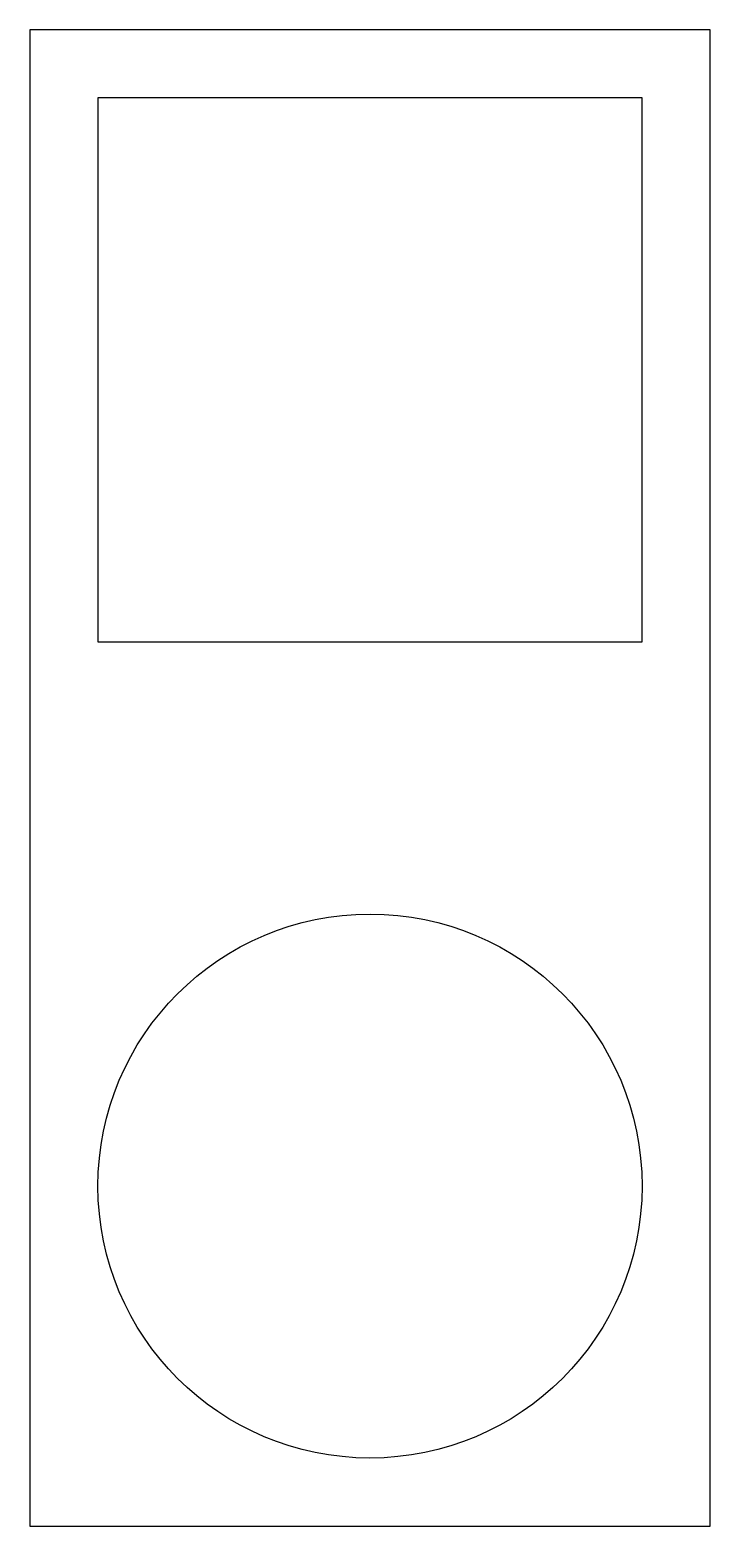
# Model space of a CAD drawing. Extents: x -1 to 1, y -1 to 3.4.
import ezdxf

# ---------------------------------------------------------------- set-up
doc = ezdxf.new("R2010")
doc.units = 0
doc.layers.add('粗实线层', color=7, linetype='CONTINUOUS')

msp = doc.modelspace()

# ---------------------------------------------------------------- linework, layer by layer
at = {"layer": '粗实线层'}
for points in [[(-1, 3.4), (-1, -1), (1, -1), (1, 3.4)], [(-0.8, 3.2), (-0.8, 1.6), (0.8, 1.6), (0.8, 3.2)]]:
    msp.add_lwpolyline(points, close=True, dxfattribs=at)
msp.add_circle((0, 0), 0.8, dxfattribs=at)

doc.saveas('drawing.dxf')
